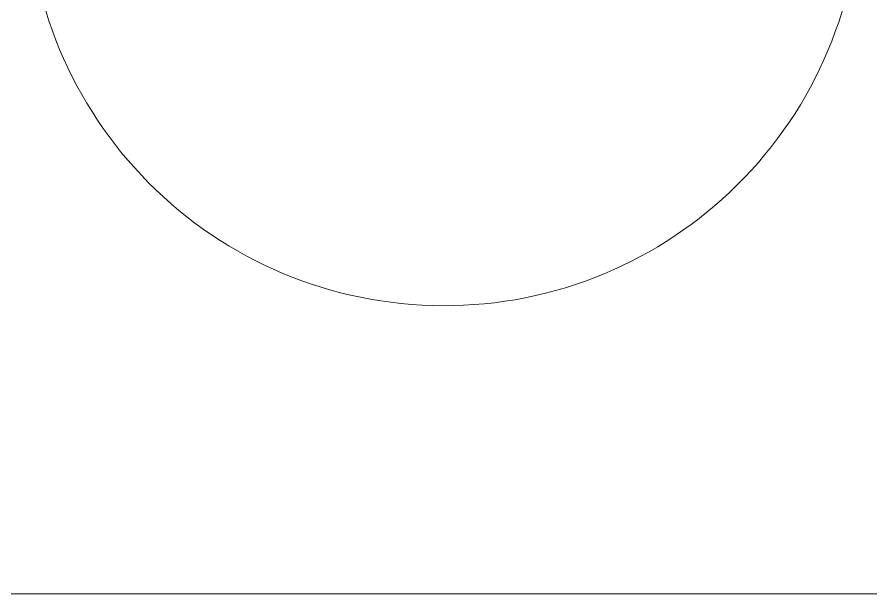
# Model space of a CAD drawing. Header units: centimetres. Extents: x -65.7 to 25, y -15 to 22.6.
# Drawn here: x -13.72 to -2.72, y -15 to -7.57 of the extents above; entities that cross this region are included whole.
import ezdxf

# ---------------------------------------------------------------- set-up
doc = ezdxf.new("R2010")
doc.units = ezdxf.units.CM
doc.header["$MEASUREMENT"] = 0
doc.layers.add('Capa 1', color=7, linetype='Continuous')

msp = doc.modelspace()

# ---------------------------------------------------------------- linework, layer by layer
at = {"layer": 'Capa 1', "color": 250, "lineweight": 20}
msp.add_lwpolyline([(-25, -15), (25, -15), (25, 15), (-25, 15), (-25, -15)], close=True, dxfattribs=at)
at = {"layer": 'Capa 1', "lineweight": 9}
msp.add_open_spline([(-8.50646, -11.27778), (-9.93242, -11.20151), (-11.25732, -10.56771), (-12.21151, -9.50563), (-12.21151, -9.50563), (-12.67363, -8.99125), (-13.03367, -8.39148), (-13.26864, -7.74107), (-13.26864, -7.74107), (-13.51222, -7.06691), (-13.61645, -6.34856), (-13.57818, -5.63291), (-13.57818, -5.63291), (-13.5019, -4.20694), (-12.86809, -2.88202), (-11.80597, -1.92783), (-11.80597, -1.92783), (-11.40103, -1.56403), (-10.94315, -1.26351), (-10.44931, -1.03746), (-10.44931, -1.03746), (-10.81865, -1.10607), (-11.18265, -1.02988), (-11.31479, -0.75962), (-11.31479, -0.75962), (-11.43286, -0.51811), (-11.46162, 1.21096), (-11.25355, 1.4927), (-11.25355, 1.4927), (-11.06309, 1.75064), (-10.63375, 1.7432), (-10.29276, 1.65084), (-10.29276, 1.65084), (-9.78353, 1.51289), (-9.22733, 1.15486), (-8.8144, 0.8302), (-8.8144, 0.8302), (-8.78538, 0.80741), (-8.77011, 0.79404), (-8.75805, 0.77985), (-8.75805, 0.77985), (-8.64315, 0.87073), (-8.50151, 0.93065), (-8.35619, 0.95375), (-8.35619, 0.95375), (-8.06214, 1.00048), (-7.83157, 0.92267), (-7.67364, 0.78301), (-7.67364, 0.78301), (-7.18822, 1.23092), (-5.70062, 2.14127), (-5.18159, 1.48341), (-5.18159, 1.48341), (-5.03008, 1.29136), (-5.04428, 0.69192), (-5.04089, 0.40754), (-5.04089, 0.40754), (-5.03083, -0.43681), (-4.91945, -1.22183), (-5.99352, -1.03585), (-5.99352, -1.03585), (-5.32927, -1.33858), (-4.72787, -1.77723), (-4.2282, -2.33342), (-4.2282, -2.33342), (-3.7661, -2.84778), (-3.40608, -3.44755), (-3.1711, -4.09794), (-3.1711, -4.09794), (-2.92754, -4.7721), (-2.82331, -5.49044), (-2.86158, -6.20607), (-2.86158, -6.20607), (-2.93786, -7.63203), (-3.57166, -8.95693), (-4.63376, -9.91112), (-4.63376, -9.91112), (-5.14812, -10.37324), (-5.74791, -10.73328), (-6.3983, -10.96825), (-6.3983, -10.96825), (-7.07246, -11.21183), (-7.79081, -11.31606), (-8.50646, -11.27778)], degree=3, knots=[0, 0, 0, 0, 0.04545455, 0.04545455, 0.04545455, 0.04545455, 0.09090909, 0.09090909, 0.09090909, 0.09090909, 0.13636364, 0.13636364, 0.13636364, 0.13636364, 0.18181818, 0.18181818, 0.18181818, 0.18181818, 0.22727273, 0.22727273, 0.22727273, 0.22727273, 0.27272727, 0.27272727, 0.27272727, 0.27272727, 0.31818182, 0.31818182, 0.31818182, 0.31818182, 0.36363636, 0.36363636, 0.36363636, 0.36363636, 0.40909091, 0.40909091, 0.40909091, 0.40909091, 0.45454545, 0.45454545, 0.45454545, 0.45454545, 0.5, 0.5, 0.5, 0.5, 0.54545455, 0.54545455, 0.54545455, 0.54545455, 0.59090909, 0.59090909, 0.59090909, 0.59090909, 0.63636364, 0.63636364, 0.63636364, 0.63636364, 0.68181818, 0.68181818, 0.68181818, 0.68181818, 0.72727273, 0.72727273, 0.72727273, 0.72727273, 0.77272727, 0.77272727, 0.77272727, 0.77272727, 0.81818182, 0.81818182, 0.81818182, 0.81818182, 0.86363636, 0.86363636, 0.86363636, 0.86363636, 0.90909091, 0.90909091, 0.90909091, 0.90909091, 1, 1, 1, 1], dxfattribs=at)

doc.saveas('drawing.dxf')
